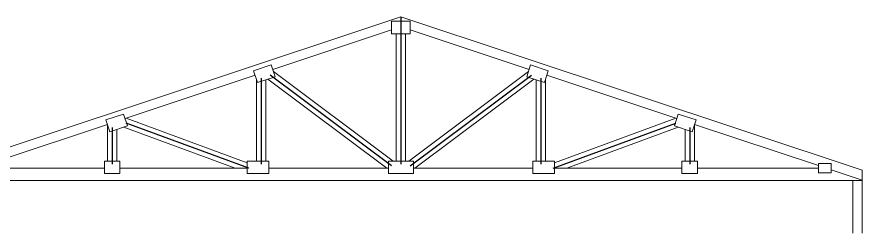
# Model space of a CAD drawing. Header units: inches. Extents: x -7700 to 6147, y -4891 to -2731.
# Drawn here: x -2272 to -1728, y -4012 to -3873 of the extents above; entities that cross this region are included whole.
import ezdxf

# ---------------------------------------------------------------- set-up
doc = ezdxf.new("R2010")
doc.units = ezdxf.units.IN
doc.header["$LTSCALE"] = 96
doc.header["$MEASUREMENT"] = 0
doc.layers.add('Section', color=6, linetype='Continuous', lineweight=18)

msp = doc.modelspace()

# ---------------------------------------------------------------- linework, layer by layer
at = {"layer": 'Defpoints'}
for p, q in [((-2024.99, -3872.67), (-2024.99, -3967.8)), ((-2114.99, -3912.15), (-2114.99, -3967.8)), ((-2030.99, -3968.8), (-2109.15, -3910.21)), ((-2018.99, -3968.8), (-1940.83, -3910.21)), ((-1934.99, -3912.15), (-1934.99, -3967.8)), ((-2210.99, -3944.15), (-2210.99, -3967.8)), ((-2122.99, -3970.34), (-2201.99, -3941.15)), ((-1926.99, -3970.34), (-1847.99, -3941.15)), ((-1838.99, -3944.15), (-1838.99, -3967.8))]:
    msp.add_line(p, q, dxfattribs=at)
at = {"layer": 'Section'}
for p, q in [((-2321.99, -3971.67), (-2024.99, -3872.67)), ((-1727.99, -3971.67), (-2024.99, -3872.67)), ((-2107.57, -3906.52), (-2030.99, -3880.99)), ((-1942.4, -3906.52), (-2018.99, -3880.99)), ((-2027.99, -3883.52), (-2027.99, -3965.8)), ((-2021.99, -3883.52), (-2021.99, -3965.8)), ((-2029.99, -3965.8), (-2107.08, -3908.01)), ((-2019.98, -3965.8), (-1942.9, -3908.01)), ((-2202.68, -3938.22), (-2118.96, -3910.31)), ((-2117.99, -3913.15), (-2117.99, -3965.8)), ((-2111.99, -3913.26), (-2111.99, -3965.8)), ((-2033.99, -3970.3), (-2110.66, -3912.82)), ((-2015.98, -3970.3), (-1939.31, -3912.82)), ((-1937.99, -3913.26), (-1937.99, -3965.8)), ((-1931.99, -3913.15), (-1931.99, -3965.8)), ((-1847.29, -3938.22), (-1931.02, -3910.31)), ((-2123.99, -3966.78), (-2201.94, -3937.97)), ((-1925.99, -3966.78), (-1848.04, -3937.97)), ((-2293.96, -3968.65), (-2214.06, -3942.02)), ((-2213.99, -3942.25), (-2213.99, -3965.8)), ((-2207.99, -3945.26), (-2207.99, -3965.8)), ((-2131.76, -3970.3), (-2203.54, -3943.78)), ((-1918.21, -3970.3), (-1846.43, -3943.78)), ((-1841.99, -3945.26), (-1841.99, -3965.8)), ((-1835.99, -3942.25), (-1835.99, -3965.8)), ((-1756.01, -3968.65), (-1835.91, -3942.02)), ((-2215.99, -3970.3), (-2293.96, -3970.3)), ((-2123.99, -3970.3), (-2205.99, -3970.3)), ((-2122.99, -3970.3), (-2123.11, -3970.3)), ((-2032.99, -3970.3), (-2109.99, -3970.3)), ((-2016.99, -3970.3), (-1939.99, -3970.3)), ((-1926.99, -3970.3), (-1926.87, -3970.3)), ((-1925.99, -3970.3), (-1843.99, -3970.3)), ((-1833.99, -3970.3), (-1756.01, -3970.3)), ((-1727.99, -3977.99), (-1748.01, -3971.31)), ((-1727.99, -4012.2), (-1727.99, -3971.67)), ((-1727.99, -3978.3), (-2321.99, -3978.3)), ((-1733.99, -4012.2), (-1733.99, -3978.3))]:
    msp.add_line(p, q, dxfattribs=at)
for points in [[(-2030.99, -3883.52), (-2018.99, -3883.52), (-2018.99, -3875.52), (-2030.99, -3875.52), (-2030.99, -3883.52)], [(-2117.38, -3915.06), (-2105.99, -3911.26), (-2108.52, -3903.67), (-2119.91, -3907.47), (-2117.38, -3915.06)], [(-1932.6, -3915.06), (-1943.98, -3911.26), (-1941.45, -3903.67), (-1930.07, -3907.47), (-1932.6, -3915.06)], [(-2212.48, -3946.76), (-2201.1, -3942.96), (-2203.63, -3935.37), (-2215.01, -3939.17), (-2212.48, -3946.76)], [(-1837.49, -3946.76), (-1848.87, -3942.96), (-1846.35, -3935.37), (-1834.96, -3939.17), (-1837.49, -3946.76)], [(-2215.99, -3973.8), (-2205.99, -3973.8), (-2205.99, -3965.8), (-2215.99, -3965.8), (-2215.99, -3973.8)], [(-2123.99, -3973.8), (-2109.99, -3973.8), (-2109.99, -3965.8), (-2123.99, -3965.8), (-2123.99, -3973.8)], [(-2032.99, -3973.8), (-2016.99, -3973.8), (-2016.99, -3965.8), (-2032.99, -3965.8), (-2032.99, -3973.8)], [(-1925.99, -3973.8), (-1939.99, -3973.8), (-1939.99, -3965.8), (-1925.99, -3965.8), (-1925.99, -3973.8)], [(-1833.99, -3973.8), (-1843.99, -3973.8), (-1843.99, -3965.8), (-1833.99, -3965.8), (-1833.99, -3973.8)], [(-1748.01, -3973.2), (-1756.01, -3973.2), (-1756.01, -3967.2), (-1748.01, -3967.2), (-1748.01, -3973.2)]]:
    msp.add_lwpolyline(points, dxfattribs=at)

doc.saveas('drawing.dxf')
